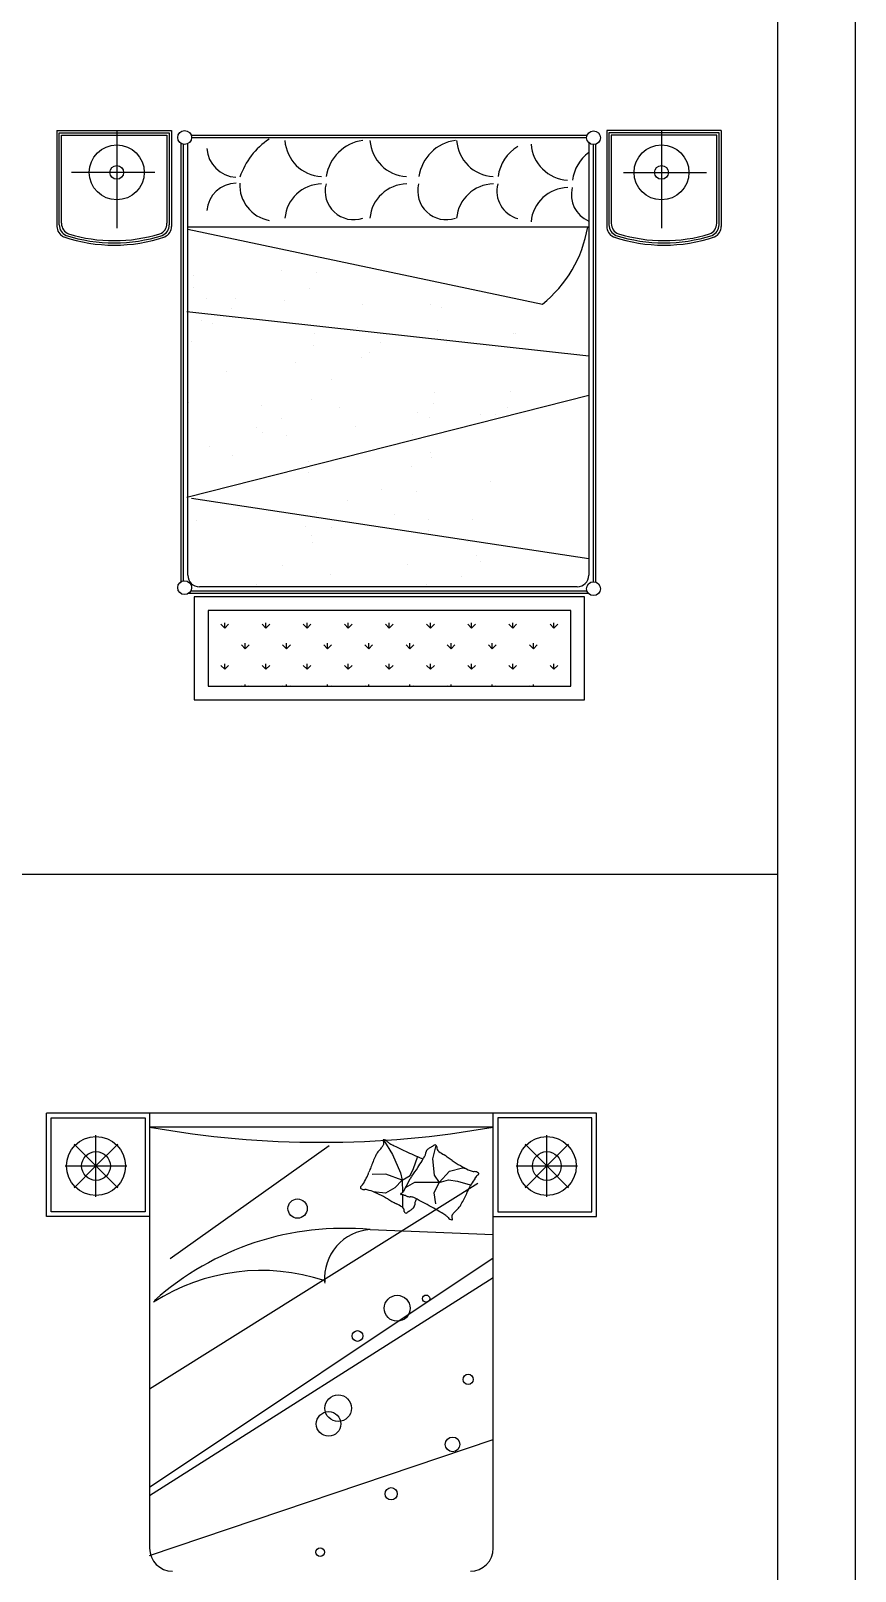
# Model space of a CAD drawing. Header units: inches. Extents: x 6.7 to 49.2, y 11 to 35.8.
# Drawn here: x 24.11 to 27.71, y 16.72 to 23.44 of the extents above; entities that cross this region are included whole.
import ezdxf

# ---------------------------------------------------------------- set-up
doc = ezdxf.new("R2010")
doc.units = ezdxf.units.IN
doc.header["$MEASUREMENT"] = 0
for name, color, linetype in [('02', 2, 'Continuous'), ('1', 1, 'Continuous'), ('kadrbm', 4, 'Continuous')]:
    doc.layers.add(name, color=color, linetype=linetype)

# ---------------------------------------------------------------- blocks, each defined once
blk = doc.blocks.new('kadrbm')
at = {"layer": 'kadrbm', "color": 4}
blk.add_lwpolyline([(0, 0), (0, 24.7972), (21, 24.7972), (21, 0), (0, 0)], close=True, dxfattribs=at)
blk.add_lwpolyline([(20.6631, 0.3257), (20.6631, 24.4603), (0.3369, 24.4603), (0.3369, 0.3257), (20.6631, 0.3257)], dxfattribs=at)

msp = doc.modelspace()

# ---------------------------------------------------------------- linework, layer by layer
at = {"layer": '02'}
for p, q in [((24.2254, 23.0086, 0), (24.7257, 23.0086, 0)), ((24.2254, 23.0086, 0), (24.2254, 22.5904, 0)), ((24.2354, 22.9986, 0), (24.7157, 22.9986, 0)), ((24.2354, 22.5969, 0), (24.2354, 22.9986, 0)), ((24.2454, 22.9886, 0), (24.7057, 22.9886, 0)), ((24.2454, 22.6036, 0), (24.2454, 22.9886, 0)), ((24.4866, 23.0099, 0), (24.4866, 22.5827, 0)), ((24.7057, 22.9886, 0), (24.7057, 22.6036, 0)), ((24.7157, 22.9986, 0), (24.7157, 22.5969, 0)), ((24.7257, 23.0086, 0), (24.7257, 22.5904, 0)), ((24.7672, 21.0381, 0), (24.7672, 22.9523, 0)), ((24.7772, 21.0419, 0), (24.7772, 22.9485, 0)), ((24.7972, 21.0662, 0), (24.7972, 22.9516, 0)), ((26.5392, 22.9875), (24.8116, 22.9875)), ((26.5375, 22.9775), (24.8131, 22.9775)), ((26.5464, 22.9561, 0), (26.5464, 21.0662, 0)), ((26.5664, 22.9472, 0), (26.5664, 21.0378, 0)), ((26.5764, 22.9484, 0), (26.5764, 21.0363, 0)), ((27.1254, 23.0086, 0), (26.6251, 23.0086, 0)), ((26.6251, 23.0086, 0), (26.6251, 22.5904, 0)), ((27.1154, 22.9986, 0), (26.6351, 22.9986, 0)), ((26.6351, 22.9986, 0), (26.6351, 22.5969, 0)), ((27.1054, 22.9886, 0), (26.6451, 22.9886, 0)), ((26.6451, 22.9886, 0), (26.6451, 22.6036, 0)), ((26.8643, 23.0099, 0), (26.8643, 22.5827, 0)), ((27.1054, 22.6036, 0), (27.1054, 22.9886, 0)), ((27.1154, 22.5969, 0), (27.1154, 22.9986, 0)), ((27.1254, 23.0086, 0), (27.1254, 22.5904, 0)), ((24.6527, 22.8261, 0), (24.2896, 22.8261, 0)), ((26.6982, 22.8261, 0), (27.0612, 22.8261, 0)), ((26.5464, 22.5862, 0), (24.7972, 22.5862, 0)), ((24.7972, 22.5783, 0), (26.3443, 22.2499)), ((24.8233, 22.3747), (24.8233, 22.3747)), ((25.2049, 22.3987), (25.2049, 22.3987)), ((25.36, 22.39), (25.36, 22.39)), ((24.8211, 22.3248), (24.8211, 22.3248)), ((24.8791, 22.2762), (24.8791, 22.2762)), ((25.0036, 22.2772), (25.0036, 22.2772)), ((25.3258, 22.3196), (25.3258, 22.3196)), ((24.793, 22.2191), (26.5464, 22.0244)), ((24.9875, 22.2319), (24.9875, 22.2319)), ((25.2208, 22.2667), (25.2208, 22.2667)), ((25.5603, 22.2474), (25.5603, 22.2474)), ((25.8543, 22.2499), (25.8543, 22.2499)), ((25.9019, 22.2379), (25.9019, 22.2379)), ((24.8575, 22.1785), (24.8575, 22.1785)), ((24.9042, 22.168), (24.9042, 22.168)), ((25.5386, 22.1498), (25.5386, 22.1498)), ((24.8108, 22.089), (24.8108, 22.089)), ((25.3461, 22.0703), (25.3461, 22.0703)), ((25.3483, 22.1203), (25.3483, 22.1203)), ((25.6369, 22.0831), (25.6369, 22.0831)), ((25.885, 22.1356), (25.885, 22.1356)), ((25.9265, 22.0826), (25.9265, 22.0826)), ((26.2198, 22.121), (26.2198, 22.121)), ((26.2279, 22.1223), (26.2279, 22.1223)), ((25.5536, 22.0192), (25.5536, 22.0192)), ((25.5894, 22.0382), (25.5894, 22.0382)), ((24.9657, 21.9561), (24.9657, 21.9561)), ((25.2671, 21.9958), (25.2671, 21.9958)), ((25.4235, 21.9193), (25.4235, 21.9193)), ((26.203, 21.8703), (26.203, 21.8703)), ((26.5464, 21.8514), (24.793, 21.4058)), ((24.799, 21.8193), (24.799, 21.8193)), ((25.1191, 21.8078), (25.1191, 21.8078)), ((25.3358, 21.8345), (25.3358, 21.8345)), ((25.8711, 21.8159), (25.8711, 21.8159)), ((25.8733, 21.8658), (25.8733, 21.8658)), ((26.19, 21.8012), (26.19, 21.8012)), ((25.2061, 21.7525), (25.2061, 21.7525)), ((25.4607, 21.7983), (25.4607, 21.7983)), ((25.8002, 21.7791), (25.8002, 21.7791)), ((25.8529, 21.7568), (25.8529, 21.7568)), ((26.0729, 21.7705), (26.0729, 21.7705)), ((26.1418, 21.7696), (26.1418, 21.7696)), ((25.0974, 21.7102), (25.0974, 21.7102)), ((25.1228, 21.6886), (25.1228, 21.6886)), ((25.2293, 21.6747), (25.2293, 21.6747)), ((25.5307, 21.7144), (25.5307, 21.7144)), ((25.7785, 21.6814), (25.7785, 21.6814)), ((24.8922, 21.6303), (24.8922, 21.6303)), ((25.8555, 21.6037), (25.8555, 21.6037)), ((24.9927, 21.5888), (24.9927, 21.5888)), ((25.324, 21.5648), (25.324, 21.5648)), ((25.7722, 21.5398), (25.7722, 21.5398)), ((25.8608, 21.5801), (25.8608, 21.5801)), ((25.3218, 21.5149), (25.3218, 21.5149)), ((26.1165, 21.4754), (26.1165, 21.4754)), ((24.8125, 21.4033), (26.5464, 21.1393)), ((25.6421, 21.4399), (25.6421, 21.4399)), ((25.7943, 21.433), (25.7943, 21.433)), ((25.0195, 21.3587), (25.0195, 21.3587)), ((25.1558, 21.3489), (25.1558, 21.3489)), ((25.359, 21.3395), (25.359, 21.3395)), ((25.4929, 21.3933), (25.4929, 21.3933)), ((25.7006, 21.33), (25.7006, 21.33)), ((24.8336, 21.3065), (24.8336, 21.3065)), ((25.3115, 21.2791), (25.3115, 21.2791)), ((25.4247, 21.2731), (25.4247, 21.2731)), ((25.849, 21.3103), (25.849, 21.3103)), ((26.0401, 21.3107), (26.0401, 21.3107)), ((25.3373, 21.2418), (25.3373, 21.2418)), ((25.3414, 21.2092), (25.3414, 21.2092)), ((25.8468, 21.2604), (25.8468, 21.2604)), ((26.0185, 21.2131), (26.0185, 21.2131)), ((26.0579, 21.1516), (26.0579, 21.1516)), ((25.2113, 21.1094), (25.2113, 21.1094)), ((25.4194, 21.0675), (25.4194, 21.0675)), ((25.7565, 21.1119), (25.7565, 21.1119)), ((26.0741, 21.1243), (26.0741, 21.1243)), ((26.5391, 20.9962, 0), (24.8086, 20.9962, 0)), ((26.4964, 21.0162, 0), (24.8472, 21.0162, 0)), ((25.0972, 21.0251), (25.0972, 21.0251)), ((25.8365, 21.0246), (25.8365, 21.0246)), ((25.9908, 21.0604), (25.9908, 21.0604)), ((26.5456, 20.9862, 0), (24.7985, 20.9862, 0)), ((26.5281, 20.9718, -0.3429), (24.825, 20.9718, -0.3429)), ((24.825, 20.9718, -0.3429), (24.825, 20.5218, -0.3429)), ((26.5281, 20.5218, -0.3429), (26.5281, 20.9718, -0.3429)), ((26.4681, 20.9118, -0.3429), (24.885, 20.9118, -0.3429)), ((24.885, 20.9118, -0.3429), (24.885, 20.5818, -0.3429)), ((24.9579, 20.8353), (24.9579, 20.8591)), ((25.1375, 20.8353), (25.1375, 20.8591)), ((25.3171, 20.8353), (25.3171, 20.8591)), ((25.4967, 20.8353), (25.4967, 20.8591)), ((25.6763, 20.8353), (25.6763, 20.8591)), ((25.8559, 20.8353), (25.8559, 20.8591)), ((26.0355, 20.8353), (26.0355, 20.8591)), ((26.2151, 20.8353), (26.2151, 20.8591)), ((26.3948, 20.8353), (26.3948, 20.8591)), ((26.4681, 20.5818, -0.3429), (26.4681, 20.9118, -0.3429)), ((24.9579, 20.8353), (24.9411, 20.8521)), ((24.9579, 20.8353), (24.9748, 20.8521)), ((25.1375, 20.8353), (25.1207, 20.8521)), ((25.1375, 20.8353), (25.1544, 20.8521)), ((25.3171, 20.8353), (25.3003, 20.8521)), ((25.3171, 20.8353), (25.334, 20.8521)), ((25.4967, 20.8353), (25.4799, 20.8521)), ((25.4967, 20.8353), (25.5136, 20.8521)), ((25.6763, 20.8353), (25.6595, 20.8521)), ((25.6763, 20.8353), (25.6932, 20.8521)), ((25.8559, 20.8353), (25.8391, 20.8521)), ((25.8559, 20.8353), (25.8728, 20.8521)), ((26.0356, 20.8353), (26.0187, 20.8521)), ((26.0356, 20.8353), (26.0524, 20.8521)), ((26.2152, 20.8353), (26.1983, 20.8521)), ((26.2152, 20.8353), (26.232, 20.8521)), ((26.3948, 20.8353), (26.3779, 20.8521)), ((26.3948, 20.8353), (26.4116, 20.8521)), ((25.0477, 20.7455), (25.0309, 20.7623)), ((25.0477, 20.7455), (25.0477, 20.7693)), ((25.0477, 20.7455), (25.0646, 20.7623)), ((25.2273, 20.7455), (25.2105, 20.7623)), ((25.2273, 20.7455), (25.2273, 20.7693)), ((25.2273, 20.7455), (25.2442, 20.7623)), ((25.4069, 20.7455), (25.3901, 20.7623)), ((25.4069, 20.7455), (25.4069, 20.7693)), ((25.4069, 20.7455), (25.4238, 20.7623)), ((25.5865, 20.7455), (25.5697, 20.7623)), ((25.5865, 20.7455), (25.5865, 20.7693)), ((25.5865, 20.7455), (25.6034, 20.7623)), ((25.7661, 20.7455), (25.7493, 20.7623)), ((25.7661, 20.7455), (25.7661, 20.7693)), ((25.7661, 20.7455), (25.783, 20.7623)), ((25.9457, 20.7455), (25.9289, 20.7623)), ((25.9457, 20.7455), (25.9457, 20.7693)), ((25.9457, 20.7455), (25.9626, 20.7623)), ((26.1254, 20.7455), (26.1085, 20.7623)), ((26.1253, 20.7455), (26.1253, 20.7693)), ((26.1254, 20.7455), (26.1422, 20.7623)), ((26.305, 20.7455), (26.2881, 20.7623)), ((26.305, 20.7455), (26.305, 20.7693)), ((26.305, 20.7455), (26.3218, 20.7623)), ((26.4681, 20.762), (26.4677, 20.7623)), ((24.9579, 20.6557), (24.9411, 20.6725)), ((24.9579, 20.6557), (24.9579, 20.6795)), ((24.9579, 20.6557), (24.9748, 20.6725)), ((25.1375, 20.6557), (25.1207, 20.6725)), ((25.1375, 20.6557), (25.1375, 20.6795)), ((25.1375, 20.6557), (25.1544, 20.6725)), ((25.3171, 20.6557), (25.3003, 20.6725)), ((25.3171, 20.6557), (25.3171, 20.6795)), ((25.3171, 20.6557), (25.334, 20.6725)), ((25.4967, 20.6557), (25.4799, 20.6725)), ((25.4967, 20.6557), (25.4967, 20.6795)), ((25.4967, 20.6557), (25.5136, 20.6725)), ((25.6763, 20.6557), (25.6595, 20.6725)), ((25.6763, 20.6557), (25.6763, 20.6795)), ((25.6763, 20.6557), (25.6932, 20.6725)), ((25.8559, 20.6557), (25.8391, 20.6725)), ((25.8559, 20.6557), (25.8559, 20.6795)), ((25.8559, 20.6557), (25.8728, 20.6725)), ((26.0356, 20.6557), (26.0187, 20.6725)), ((26.0355, 20.6557), (26.0355, 20.6795)), ((26.0356, 20.6557), (26.0524, 20.6725)), ((26.2152, 20.6557), (26.1983, 20.6725)), ((26.2151, 20.6557), (26.2151, 20.6795)), ((26.2152, 20.6557), (26.232, 20.6725)), ((26.3948, 20.6557), (26.3779, 20.6725)), ((26.3948, 20.6557), (26.3948, 20.6795)), ((26.3948, 20.6557), (26.4116, 20.6725)), ((25.0477, 20.5818), (25.0477, 20.5897)), ((25.2273, 20.5818), (25.2273, 20.5897)), ((25.4069, 20.5818), (25.4069, 20.5897)), ((25.5865, 20.5818), (25.5865, 20.5897)), ((25.7661, 20.5818), (25.7661, 20.5897)), ((25.9457, 20.5818), (25.9457, 20.5897)), ((26.1253, 20.5818), (26.1253, 20.5897)), ((26.305, 20.5818), (26.305, 20.5897)), ((24.885, 20.5818, -0.3429), (26.4681, 20.5818, -0.3429)), ((25.0318, 20.5818), (25.0309, 20.5827)), ((25.0637, 20.5818), (25.0646, 20.5827)), ((25.2114, 20.5818), (25.2105, 20.5827)), ((25.2433, 20.5818), (25.2442, 20.5827)), ((25.391, 20.5818), (25.3901, 20.5827)), ((25.4229, 20.5818), (25.4238, 20.5827)), ((25.5706, 20.5818), (25.5697, 20.5827)), ((25.6025, 20.5818), (25.6034, 20.5827)), ((25.7502, 20.5818), (25.7493, 20.5827)), ((25.7821, 20.5818), (25.783, 20.5827)), ((25.9298, 20.5818), (25.9289, 20.5827)), ((25.9617, 20.5818), (25.9626, 20.5827)), ((26.1094, 20.5818), (26.1085, 20.5827)), ((26.1413, 20.5818), (26.1422, 20.5827)), ((26.289, 20.5818), (26.2881, 20.5827)), ((26.3209, 20.5818), (26.3218, 20.5827)), ((26.4681, 20.5824), (26.4677, 20.5827)), ((24.825, 20.5218, -0.3429), (26.5281, 20.5218, -0.3429)), ((26.5799, 18.7159), (24.1799, 18.7159)), ((24.1799, 18.2659), (24.1799, 18.7159)), ((24.6299, 18.7159), (24.6299, 16.8159)), ((26.1299, 16.8159), (26.1299, 18.7159)), ((26.5799, 18.2659), (26.5799, 18.7159)), ((24.1999, 18.2859), (24.1999, 18.6959)), ((24.1999, 18.6959), (24.6099, 18.6959)), ((24.6099, 18.6959), (24.6099, 18.2859)), ((26.1299, 18.6559), (24.6299, 18.6559)), ((26.5599, 18.6959), (26.1499, 18.6959)), ((26.1499, 18.6959), (26.1499, 18.2859)), ((26.5599, 18.2859), (26.5599, 18.6959)), ((24.3959, 18.4859), (24.3009, 18.5809)), ((24.3959, 18.3515), (24.3959, 18.6203)), ((24.3959, 18.4859), (24.4909, 18.5809)), ((24.7194, 18.0815), (25.4138, 18.576)), ((25.6515, 18.6002), (25.6904, 18.5358)), ((25.8786, 18.5757), (25.8643, 18.5175)), ((26.3638, 18.4859), (26.2688, 18.5809)), ((26.3638, 18.3515), (26.3638, 18.6203)), ((26.3638, 18.4859), (26.4589, 18.5809)), ((25.6904, 18.5358), (25.7254, 18.4564)), ((25.7824, 18.4755), (25.7992, 18.5251)), ((25.8643, 18.5175), (25.8716, 18.446)), ((24.2615, 18.4859), (24.5303, 18.4859)), ((24.3959, 18.4859), (24.3009, 18.3909)), ((24.3959, 18.4859), (24.4909, 18.3909)), ((24.3959, 18.4859), (24.3959, 18.4859)), ((25.6605, 18.4497), (25.6008, 18.4482)), ((25.7321, 18.4237), (25.6605, 18.4497)), ((25.7254, 18.4564), (25.7321, 18.4237)), ((25.7321, 18.4237), (25.7675, 18.4439)), ((25.7675, 18.4439), (25.7824, 18.4755)), ((25.8716, 18.446), (25.894, 18.4137)), ((25.894, 18.4137), (25.9391, 18.4626)), ((25.9391, 18.4626), (25.9957, 18.4784)), ((25.9957, 18.4784), (26.0092, 18.475)), ((26.2294, 18.4859), (26.4982, 18.4859)), ((26.3638, 18.4859), (26.2688, 18.3909)), ((26.3638, 18.4859), (26.4589, 18.3909)), ((26.3638, 18.4859), (26.3638, 18.4859)), ((24.6299, 17.5119), (26.0626, 18.4115)), ((25.6596, 18.3674), (25.6064, 18.3732)), ((25.6999, 18.3905), (25.6596, 18.3674)), ((25.7321, 18.4237), (25.6999, 18.3905)), ((25.7321, 18.4237), (25.7331, 18.3691)), ((25.7497, 18.3972), (25.7368, 18.3734)), ((25.7556, 18.3968), (25.7482, 18.3926)), ((25.7663, 18.428), (25.7497, 18.3972)), ((25.7864, 18.4144), (25.7556, 18.3968)), ((25.894, 18.4137), (25.7864, 18.4144)), ((25.894, 18.4137), (25.8712, 18.3684)), ((25.894, 18.4137), (25.9341, 18.4253)), ((25.9341, 18.4253), (25.9733, 18.4191)), ((25.9733, 18.4191), (26.0284, 18.4032)), ((25.7332, 18.3605), (25.7341, 18.3056)), ((25.8712, 18.3684), (25.8779, 18.3199)), ((24.6299, 18.2659), (24.1799, 18.2659)), ((24.6099, 18.2859), (24.1999, 18.2859)), ((26.1299, 18.2659), (26.5799, 18.2659)), ((26.1499, 18.2859), (26.5599, 18.2859)), ((25.5929, 18.2082), (26.1299, 18.1865)), ((24.6299, 17.0827), (26.1299, 18.0843)), ((24.6299, 17.0471), (26.1299, 17.9986)), ((24.6299, 16.7851), (26.1299, 17.2909))]:
    msp.add_line(p, q, dxfattribs=at)
for centre, radius in [((24.4866, 22.8261, 0), 0.1199), ((24.7828, 22.9783), 0.0303), ((26.5678, 22.9775, 0), 0.0303), ((26.8643, 22.8261, 0), 0.1199), ((24.4866, 22.8261, 0), 0.0299), ((26.8643, 22.8261, 0), 0.0299), ((24.7828, 21.0121), 0.0303), ((26.5672, 21.0075, 0), 0.0303), ((24.3959, 18.4859), 0.1285), ((26.3638, 18.4859), 0.1285), ((24.3959, 18.4859), 0.0628), ((26.3638, 18.4859), 0.0628), ((25.2757, 18.2999), 0.0421), ((25.7106, 17.8643), 0.0566), ((25.8367, 17.9064), 0.0158), ((25.5373, 17.7433), 0.0235), ((26.0205, 17.5539), 0.0223), ((25.4533, 17.4277), 0.0581), ((25.4112, 17.3593), 0.0536), ((25.9523, 17.2698), 0.032), ((25.6844, 17.0541), 0.0268), ((25.3745, 16.7989), 0.0189)]:
    msp.add_circle(centre, radius, dxfattribs=at)
for centre, radius, start, end in [((25.3288, 22.7042), 0.3208, 123.53774, 161.68625), ((25.3892, 22.9771), 0.1692, 183.92696, 266.72837), ((25.5849, 22.7817), 0.1855, 97.56969, 171.77497), ((25.7604, 22.9771), 0.1692, 183.92696, 266.72837), ((25.989, 22.7817), 0.1855, 97.56969, 171.77497), ((26.1388, 22.9771), 0.1692, 183.92696, 266.72837), ((26.4638, 22.9613), 0.1692, 183.92696, 266.72837), ((25.0146, 22.9401), 0.1353, 183.92696, 266.72837), ((26.3344, 22.7817), 0.1855, 121.60324, 171.77497), ((26.6594, 22.7659), 0.1855, 127.5326, 171.77497), ((25.0099, 22.6481), 0.1308, 90.87779, 175.17884), ((25.1814, 22.7719), 0.1583, 177.47981, 259.13701), ((25.3833, 22.6121), 0.1635, 90.87779, 175.17884), ((25.5211, 22.7445), 0.125, 165.59762, 288.34576), ((25.7545, 22.6121), 0.1635, 90.87779, 175.17884), ((25.9252, 22.7445), 0.125, 165.59762, 288.34576), ((26.1329, 22.6121), 0.1635, 90.87779, 175.17884), ((26.2706, 22.7445), 0.125, 165.59762, 254.49023), ((26.4579, 22.5963), 0.1635, 90.87779, 175.17884), ((26.5956, 22.7286), 0.125, 165.59762, 246.86264), ((24.2754, 22.5904, 0), 0.05, 180, 245.68586), ((24.2854, 22.5969, 0), 0.05, 180.00016, 246.72564), ((24.2954, 22.6036, 0), 0.05, 180.00018, 247.81694), ((24.4756, 23.1894, 0), 0.6813, 251.09644, 288.90424), ((24.4756, 23.2041, 0), 0.6861, 252.1839, 287.81689), ((24.4756, 23.2213, 0), 0.6932, 253.31533, 286.68546), ((24.6557, 22.6036, 0), 0.05, 292.18411, 0), ((24.6657, 22.5969, 0), 0.05, 293.27539, 0), ((24.6757, 22.5904, 0), 0.05, 294.31504, 0), ((25.9944, 22.6826), 0.5564, 308.95808, 350.02823), ((26.6751, 22.5904, 0), 0.05, 180, 245.68496), ((26.6851, 22.5969, 0), 0.05, 180, 246.72461), ((26.6951, 22.6036, 0), 0.05, 180, 247.81589), ((26.8753, 23.1894, 0), 0.6813, 251.09576, 288.90356), ((26.8753, 23.2041, 0), 0.6861, 252.18311, 287.8161), ((26.8753, 23.2213, 0), 0.6932, 253.31454, 286.68467), ((27.0554, 22.6036, 0), 0.05, 292.18306, 359.99982), ((27.0654, 22.5969, 0), 0.05, 293.27436, 359.99984), ((27.0754, 22.5904, 0), 0.05, 294.31414, 0), ((24.8472, 21.0662, 0), 0.05, 180, 270), ((26.4964, 21.0662, 0), 0.05, 270, 0), ((25.3799, 22.8446), 4.2553, 259.84867, 280.15133), ((25.4798, 18.6868), 0.2027, 322.9253, 327.013), ((25.6524, 18.5973), 0.00363, 160.55008, 227.25175), ((25.6514, 18.5976), 0.00255, 87.77928, 160.55008), ((25.6309, 18.5887), 0.0227, 327.013, 339.26002), ((25.6444, 18.5886), 0.00815, 4.23832, 47.25175), ((25.6507, 18.5799), 0.0203, 63.48572, 87.77928), ((25.6438, 18.5838), 0.00881, 339.26002, 356.55954), ((25.6083, 18.5859), 0.0444, 356.55954, 4.23832), ((25.6443, 18.5671), 0.0346, 45.24554, 63.48572), ((25.7008, 18.6241), 0.0456, 225.24554, 241.12401), ((25.9116, 19.0063), 0.4822, 241.12401, 243.70226), ((26.998, 21.2047), 2.9343, 243.70226, 244.74731), ((25.7518, 18.7612), 0.2203, 300.04723, 301.35967), ((25.8529, 18.5953), 0.026, 301.35967, 307.95833), ((25.8936, 18.5431), 0.0401, 122.64454, 127.95833), ((25.8759, 18.5707), 0.00733, 350.58543, 122.64454), ((26.6695, 18.0593), 1.1537, 155.99133, 158.56838), ((25.719, 18.4827), 0.1132, 147.75744, 155.99133), ((25.6627, 18.5182), 0.0467, 134.13046, 147.75744), ((25.5524, 18.6319), 0.1117, 314.13046, 322.9253), ((26.519, 20.1892), 1.8115, 244.74731, 247.22246), ((24.9882, 19.0117), 0.9716, 326.74257, 328.77807), ((25.8437, 18.5809), 0.0671, 247.22246, 253.09431), ((25.3238, 18.8082), 0.5791, 328.77807, 331.41471), ((25.8092, 18.5438), 0.0264, 331.41471, 1.88011), ((25.8486, 18.5451), 0.013, 137.93735, 181.88011), ((25.872, 18.5239), 0.0446, 127.35337, 137.93735), ((25.921, 18.4597), 0.1253, 121.04602, 127.35337), ((26.0526, 18.2412), 0.3804, 120.04723, 121.04602), ((25.9035, 18.5662), 0.0207, 170.58543, 236.54069), ((26.8757, 20.0373), 1.784, 236.54069, 237.41627), ((25.2895, 17.5555), 1.1614, 56.33107, 57.41627), ((23.9849, 15.5969), 3.5147, 55.98271, 56.33107), ((27.8325, 21.2975), 3.3629, 235.98271, 236.33884), ((24.2121, 19.1337), 1.5332, 331.89363, 333.05366), ((25.4866, 18.4858), 0.1035, 333.05366, 337.51869), ((25.292, 18.5664), 0.3142, 337.51869, 339.98992), ((26.4792, 18.134), 0.9493, 158.56838, 159.98992), ((25.8749, 18.3693), 0.1235, 143.89496, 151.59544), ((25.0467, 18.9733), 0.9016, 323.89496, 326.74257), ((26.1676, 18.7975), 0.3592, 236.33884, 243.08229), ((26.1171, 18.698), 0.2477, 243.08229, 251.2057), ((26.049, 18.4979), 0.0363, 251.2057, 267.21905), ((26.0456, 18.4272), 0.0345, 70.7907, 87.21905), ((26.0869, 18.4093), 0.0435, 124.33957, 147.49775), ((26.0473, 18.4321), 0.0293, 52.13919, 70.7907), ((26.0569, 18.4532), 0.00965, 304.33957, 354.79229), ((26.0632, 18.4526), 0.00334, 354.79229, 52.13919), ((25.5595, 18.3904), 0.00965, 128.73545, 179.18817), ((25.5532, 18.3905), 0.00334, 179.18817, 236.53507), ((25.5675, 18.4122), 0.0293, 236.53507, 255.18658), ((25.5262, 18.4319), 0.0435, 308.73545, 331.89363), ((25.5688, 18.4172), 0.0345, 255.18658, 271.61493), ((25.5708, 18.3464), 0.0363, 75.60159, 91.61493), ((25.5182, 18.1417), 0.2477, 67.47818, 75.60159), ((25.4755, 18.0387), 0.3592, 60.73473, 67.47818), ((25.7251, 18.3797), 0.0133, 281.01767, 331.59544), ((25.1595, 18.7793), 0.9493, 334.1725, 335.59404), ((26.3101, 18.2573), 0.3142, 153.12281, 155.59404), ((26.1222, 18.3525), 0.1035, 148.65778, 153.12281), ((27.3433, 17.6088), 1.5332, 147.49775, 148.65778), ((24.0072, 15.4184), 3.3629, 60.37859, 60.73473), ((27.4065, 21.3971), 3.5147, 240.37859, 240.72695), ((26.2558, 19.3443), 1.1614, 240.72695, 241.81216), ((24.8645, 16.7483), 1.784, 60.93657, 61.81216), ((25.7282, 18.364), 0.00269, 101.01767, 268.053), ((25.7285, 18.3415), 0.0196, 75.84868, 88.09025), ((25.7211, 18.2896), 0.0207, 354.98131, 60.93657), ((25.7057, 18.2513), 0.1126, 68.95023, 75.84868), ((25.7833, 18.4528), 0.1033, 248.95023, 256.15257), ((25.7684, 18.3923), 0.041, 256.15257, 268.34276), ((25.7661, 18.3131), 0.0382, 75.70936, 88.34276), ((25.7589, 18.2851), 0.0671, 62.82658, 75.70936), ((25.7492, 18.3341), 0.0446, 311.74925, 322.33323), ((25.7742, 18.3148), 0.013, 322.33323, 6.27599), ((25.8134, 18.3191), 0.0264, 155.81059, 186.27599), ((26.3176, 18.0926), 0.5791, 154.48614, 155.81059), ((24.9623, 16.7333), 1.8115, 60.35142, 62.82658), ((24.4069, 15.7575), 2.9343, 59.30637, 60.35142), ((25.9442, 18.3337), 0.0467, 309.73457, 323.36155), ((25.8908, 18.3734), 0.1132, 323.36155, 331.59544), ((24.9755, 18.8684), 1.1537, 331.59544, 334.1725), ((25.749, 18.2871), 0.00733, 174.98131, 307.04042), ((25.7292, 18.3133), 0.0401, 307.04042, 312.35421), ((25.7738, 18.2644), 0.026, 125.75555, 132.35421), ((25.8873, 18.1067), 0.2203, 124.44311, 125.75555), ((25.5476, 18.6022), 0.3804, 304.44311, 305.4419), ((25.6955, 18.3943), 0.1253, 305.4419, 311.74925), ((25.6586, 17.8661), 0.4822, 56.72813, 59.30637), ((25.8981, 18.2311), 0.0456, 40.84966, 56.72813), ((25.9588, 18.2836), 0.0346, 220.84966, 239.08983), ((25.9514, 18.2713), 0.0203, 239.08983, 263.3834), ((25.9933, 18.262), 0.0444, 172.16366, 179.84244), ((25.957, 18.2621), 0.00815, 179.84244, 222.85587), ((25.9494, 18.2536), 0.00255, 263.3834, 42.88058), ((25.958, 18.2668), 0.00881, 154.86414, 172.16366), ((25.9705, 18.261), 0.0227, 142.61712, 154.86414), ((26.1136, 18.1516), 0.2027, 138.52941, 142.61712), ((26.0454, 18.2119), 0.1117, 129.73457, 138.52941), ((25.479, 16.9674), 1.246, 84.75301, 131.64053), ((25.6067, 17.9958), 0.2129, 93.70333, 184.34453), ((25.1182, 17.1598), 0.8696, 71.65088, 122.79027), ((25.3662, 17.9703), 0.0298, 6.60703, 30.20652), ((24.7299, 16.8159), 0.1, 180, 270), ((26.0299, 16.8159), 0.1, 270, 0)]:
    msp.add_arc(centre, radius, start, end, dxfattribs=at)
at = {"layer": '1'}
msp.add_line((7.0465, 19.7613), (27.3727, 19.7613), dxfattribs=at)

# ---------------------------------------------------------------- block references
at = {"layer": 'kadrbm'}
msp.add_blockref('kadrbm', (6.7096, 11.046), dxfattribs=at)

doc.saveas('drawing.dxf')
